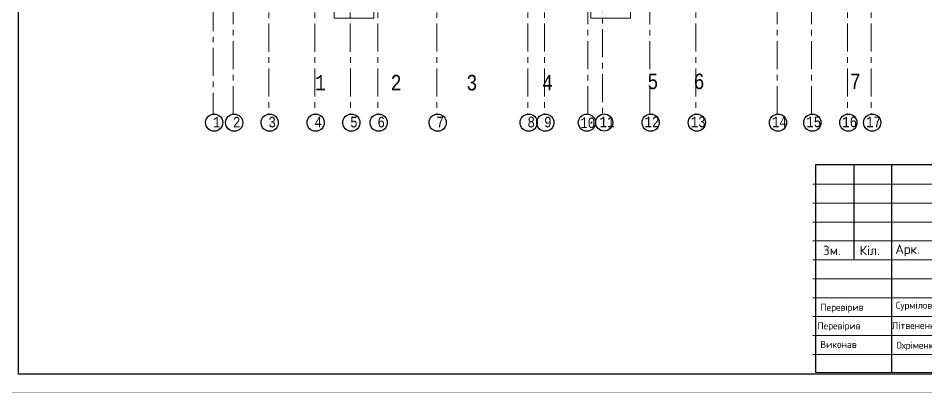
# Model space of a CAD drawing. Header units: millimetres. Extents: x -689206 to 4969298, y -1019800 to 703299.
# Drawn here: x 181437 to 253346, y -402920 to -373236 of the extents above; entities that cross this region are included whole.
import ezdxf

# ---------------------------------------------------------------- set-up
doc = ezdxf.new("R2010")
doc.units = ezdxf.units.MM
doc.linetypes.add('осеваяX2', pattern=[101.6, 63.5, -12.7, 12.7, -12.7])
for name, color, linetype, lineweight in [('б', 231, 'Continuous', 30), ('БАЛКОН', 7, 'Continuous', 20), ('РАЗМЕРЫ', 7, 'Continuous', 9), ('стены', 7, 'Continuous', 20), ('Штамп', 7, 'Continuous', 5)]:
    doc.layers.add(name, color=color, linetype=linetype, lineweight=lineweight)
doc.layers.add('внешняярамка', color=7, linetype='Continuous', lineweight=5, plot=False)
doc.layers.add('сетка', color=104, linetype='Continuous')
doc.styles.get("Standard").update_dxf_attribs({"font": 'arial.ttf'})
doc.styles.add('Аннотативный', font='isocteur.ttf', dxfattribs={"width": 0.7, "height": 250})

msp = doc.modelspace()

# ---------------------------------------------------------------- linework, layer by layer
at = {"layer": 'б', "color": 18, "linetype": 'ByBlock', "lineweight": 9, "true_color": 0x000000}
for p, q in [((209616.1, -373244), (206476.1, -373244)), ((229938.4, -373244), (226798.4, -373244))]:
    msp.add_line(p, q, dxfattribs=at)
at = {"layer": 'БАЛКОН', "lineweight": 9}
for p, q in [((206476.1, -373244), (206476.1, -372174)), ((209616.1, -372174), (209616.1, -373244)), ((226798.4, -373244), (226798.4, -372174)), ((229938.4, -372174), (229938.4, -373244))]:
    msp.add_line(p, q, dxfattribs=at)
at = {"layer": 'внешняярамка', "lineweight": 5, "ltscale": 50, "const_width": 3}
msp.add_lwpolyline([(175450, -402918.3), (301348.7, -402918.3), (301348.7, -313890), (175450, -313890), (175450, -402918.3)], dxfattribs=at)
at = {"layer": 'РАЗМЕРЫ', "linetype": 'осеваяX2', "lineweight": 5, "ltscale": 35}
for p, q in [((198478, -380834.4), (198478, -330996.7)), ((201288.7, -330996.7), (201288.7, -380834.4)), ((207680.1, -330996.7), (207760.2, -380834.4)), ((209924.2, -330993.1), (209924.2, -380834.4)), ((214598.1, -330993.1), (214598.1, -380834.4)), ((221808.1, -330993.1), (221808.1, -380834.4)), ((226578.1, -380834.4), (226578.1, -330993.1)), ((241557.9, -380834.4), (241557.9, -330993.1)), ((244280.3, -380834.4), (244280.3, -330993.1)), ((249019.5, -330993.1), (249019.5, -380834.4)), ((196888.7, -343592), (196888.7, -380834.4)), ((227727.8, -345656.9), (227727.8, -380834.4))]:
    msp.add_line(p, q, dxfattribs=at)
at = {"layer": 'сетка', "color": 0}
for centre in [(196965.6, -381510.7), (198554.9, -381510.7), (201365.6, -381510.7), (205004.9, -381510.7), (207837.1, -381510.7), (210001, -381510.7), (214675, -381510.7), (221885, -381510.7), (223204.9, -381510.7), (226495.8, -381510.2), (227861.6, -381501.8), (231545, -381510.7), (235204.9, -381510.7), (241634.8, -381510.7), (244357.2, -381510.7), (247204.9, -381510.7), (249096.4, -381510.7)]:
    msp.add_circle(centre, 680.7, dxfattribs=at)
at = {"layer": 'стены', "linetype": 'осеваяX2', "lineweight": 5, "ltscale": 35}
for p, q in [((204928, -330996.7), (204928, -380834.4)), ((223128, -330993.1), (223128, -380834.4)), ((235128, -330993.1), (235128, -380834.4)), ((247128, -330993.1), (247128, -380834.4)), ((231468.1, -332394.6), (231468.1, -380834.4))]:
    msp.add_line(p, q, dxfattribs=at)
at = {"layer": 'Штамп'}
for p, q in [((263885.2, -387892.2), (244404.4, -387892.2)), ((263885.2, -390889.3), (244404.4, -390889.3))]:
    msp.add_line(p, q, dxfattribs=at)
at = {"layer": 'Штамп', "lineweight": 30}
for points in [[(181445.2, -401419.5), (299849.9, -401419.5), (299849.9, -315388.8), (181445.2, -315388.8)], [(300077.2, -401343.8), (244631.7, -401303.2), (244631.7, -384819.4), (300077.3, -384819.4)]]:
    msp.add_lwpolyline(points, close=True, dxfattribs=at)
for points in [[(247628.8, -384819.4), (247628.8, -392312.1)], [(250625.8, -384819.4), (250625.8, -401307.6)]]:
    msp.add_lwpolyline(points, dxfattribs=at)
at = {"layer": 'Штамп'}
for points in [[(244404.4, -386393.7), (263885.2, -386393.7)], [(244404.4, -389390.8), (263885.2, -389390.8)], [(244404.4, -392387.8), (263885.2, -392387.8)], [(244404.4, -393886.4), (263885.2, -393886.4)], [(244404.4, -395384.9), (263885.2, -395384.9)], [(244404.4, -396883.4), (263885.2, -396883.4)], [(244404.4, -398381.9), (263885.2, -398381.9)], [(263885.2, -399880.5), (244404.4, -399880.5)]]:
    msp.add_lwpolyline(points, dxfattribs=at)

# ---------------------------------------------------------------- texts
at = {"layer": 'РАЗМЕРЫ', "lineweight": 5, "ltscale": 35, "width": 7009.377, "attachment_point": 1, "style": 'Аннотативный'}
for s, insert, char_height in [('1', (196866.7, -381049.7), 841.3), ('2', (198456, -381049.7), 841.3), ('3', (201266.7, -381049.7), 841.3), ('4', (204906, -381049.7), 841.3), ('5', (207738.2, -381049.7), 841.3), ('6', (209902.2, -381049.7), 841.3), ('7', (214576.1, -381049.7), 841.3), ('8', (221786.1, -381049.7), 841.3), ('9', (223106, -381049.7), 841.3), ('10', (225970.2, -381102.5), 841.28), ('11', (227496, -381040.8), 841.28), ('12', (231059.5, -381032.9), 841.28), ('13', (234719.4, -381032.9), 841.28), ('14', (241149.3, -381032.9), 841.28), ('15', (243871.7, -381032.9), 841.28), ('16', (246719.4, -381032.9), 841.28), ('17', (248610.9, -381032.9), 841.28)]:
    msp.add_mtext(s, dxfattribs=dict(at, insert=insert, char_height=char_height))
at = {"layer": 'сетка', "color": 0, "char_height": 1230.9, "width": 181.646, "attachment_point": 1, "style": 'Аннотативный'}
for s, insert in [('1', (204946.4, -377730.1)), ('2', (210946.4, -377730.1)), ('3', (216946.4, -377730.1)), ('4', (222946.4, -377730.1)), ('5', (231286.5, -377630.1)), ('6', (234946.4, -377630.1)), ('7', (247327.5, -377630.1))]:
    msp.add_mtext(s, dxfattribs=dict(at, insert=insert))
at = {"layer": 'Штамп', "attachment_point": 5}
for s, width, insert, char_height in [('\\pxqc;{\\fISOCPEUR|b0|i0|c204|p34;Арк.}', 2997.055, (251897, -391638.6), 749.264), ('\\pxqc;{\\fISOCPEUR|b0|i0|c204|p34;Зм.}', 2997.055, (245902.9, -391638.6), 749.264), ('\\pxqc;{\\fISOCPEUR|b0|i0|c204|p34;Кіл.}', 2997.055, (248900, -391638.6), 749.264), ('\\pxql;{\\fISOCPEUR|b0|i0|c204|p34;Перевірив}', 5994.11, (247994.7, -396211.5), 549.404), ('\\pxql;{\\fISOCPEUR|b0|i0|c204|p34;Сурмілов С.С.}', 5994.11, (253963.1, -396056.8), 549.404), ('\\pxql;{\\fISOCPEUR|b0|i0|c204|p34;Перевірив}', 5994.11, (247762.6, -397684.2), 549.404), ('\\pxql;{\\fISOCPEUR|b0|i0|c204|p34;Літвененко І.С.}', 5994.11, (253653.5, -397581.1), 549.404), ('\\pxql;{\\fISOCPEUR|b0|i0|c204|p34;Виконав}', 5994.11, (247983, -399089.2), 549.404), ('\\pxql;{\\fISOCPEUR|b0|i0|c204|p34;Охріменко О.О.}', 5994.11, (254014.7, -399224.2), 549.404)]:
    msp.add_mtext_dynamic_manual_height_columns(s, width=width, gutter_width=3746.3, heights=[0], dxfattribs=dict(at, insert=insert, char_height=char_height))

doc.saveas('drawing.dxf')
